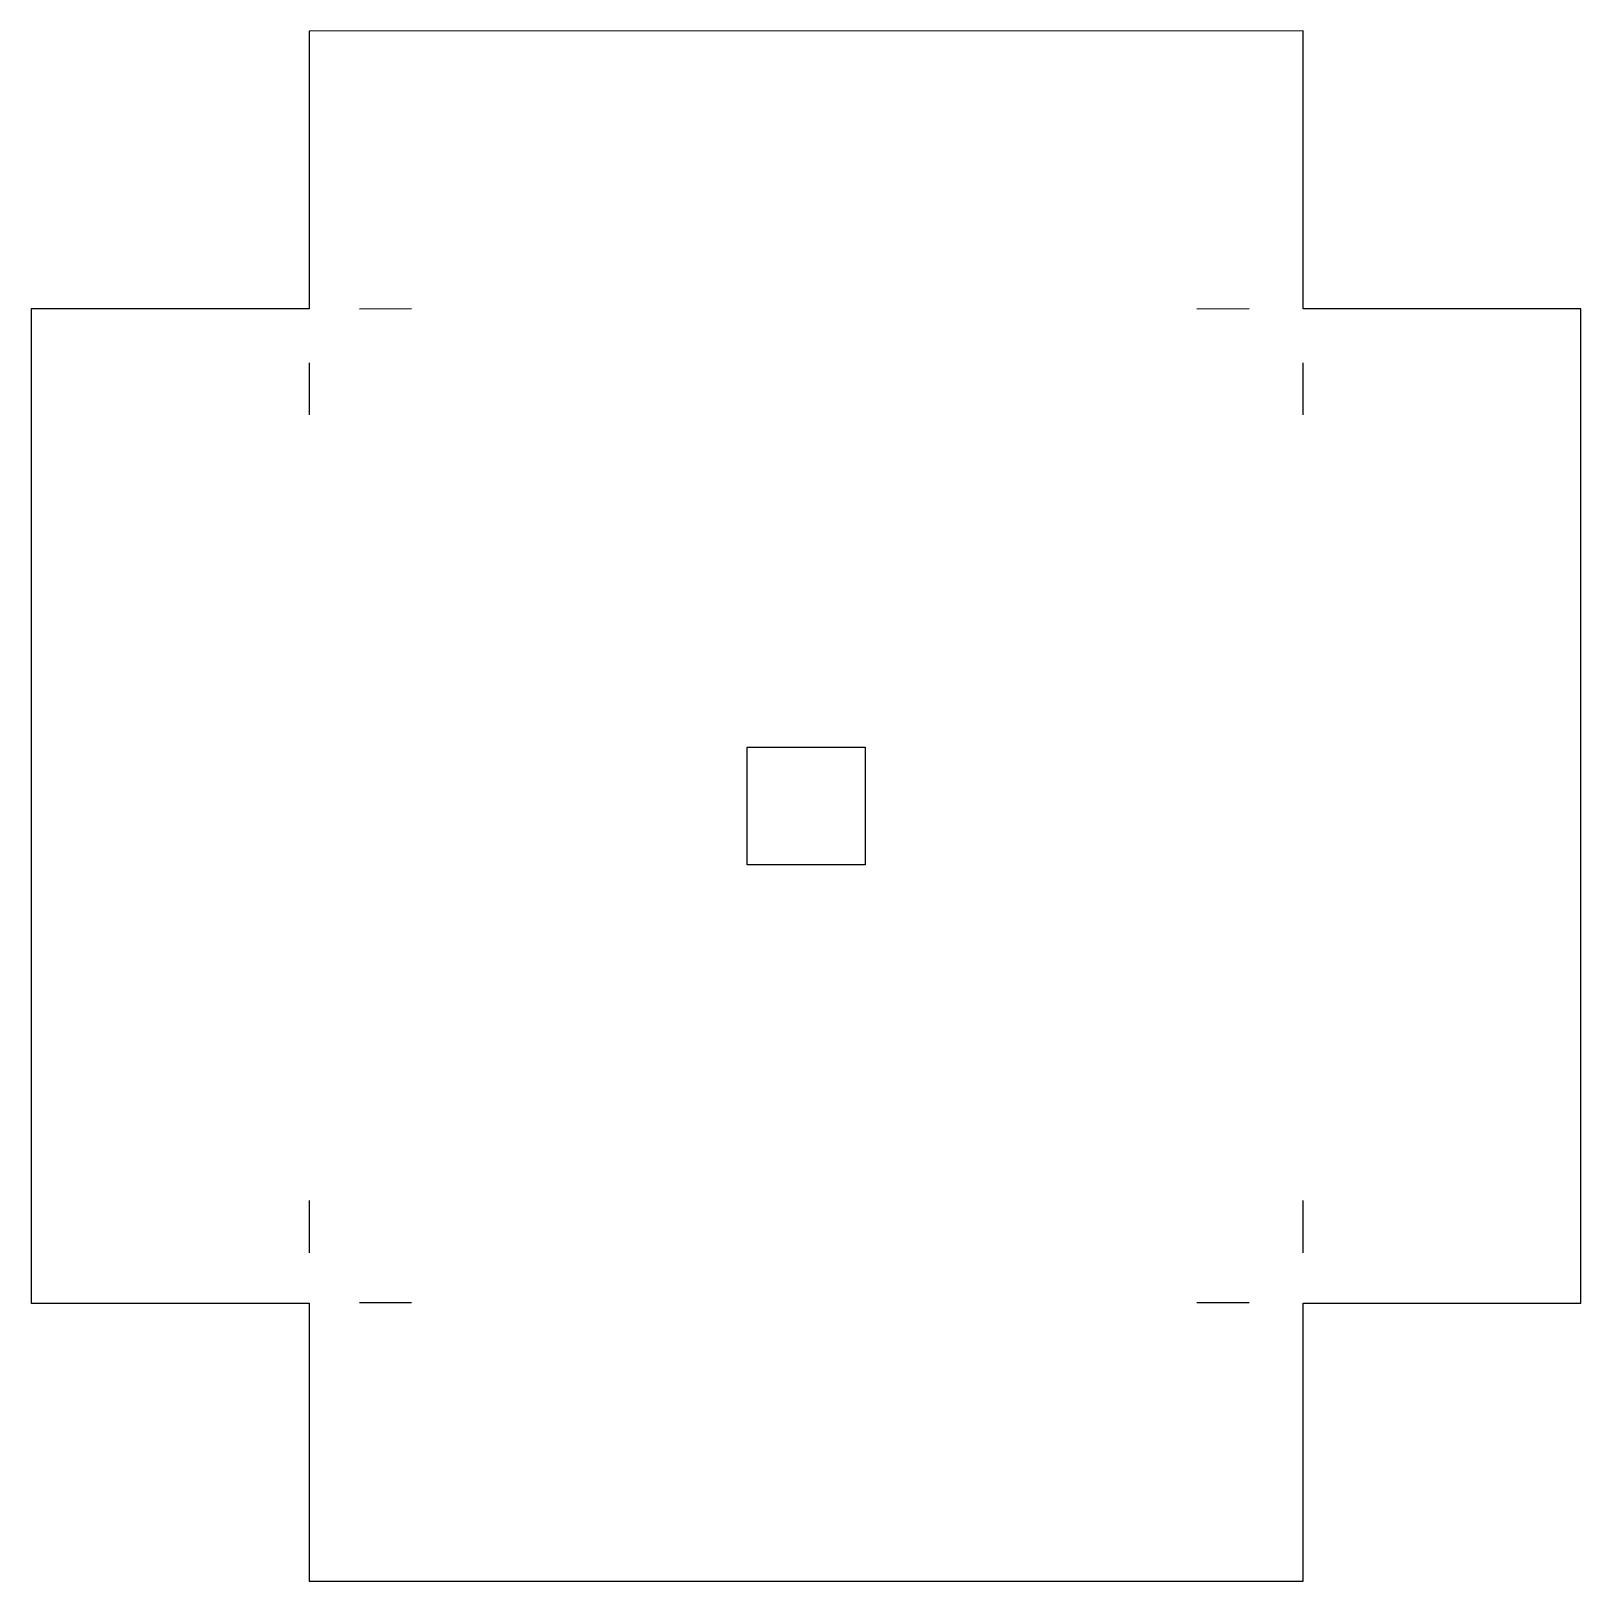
# Model space of a CAD drawing. Extents: x 0 to 87, y 0 to 87.
import ezdxf

# ---------------------------------------------------------------- set-up
doc = ezdxf.new("R2010")
doc.units = 0
doc.layers.add('Layer_1', color=7, linetype='CONTINUOUS')

msp = doc.modelspace()

# ---------------------------------------------------------------- linework, layer by layer
at = {"layer": 'Layer_1', "color": 7}
for p, q in [((71.394131, 86.995), (15.607002, 86.994997)), ((71.394131, 71.404536), (71.394131, 86.995)), ((15.607002, 86.994997), (15.607002, 71.404542)), ((15.607002, 71.404542), (0, 71.404542)), ((0, 71.404542), (0, 15.601077)), ((21.35796, 71.396272), (18.432992, 71.390159)), ((68.363826, 71.396272), (65.438847, 71.390159)), ((86.99498, 71.404539), (71.394131, 71.404536)), ((86.99498, 15.601074), (86.99498, 71.404539)), ((15.615116, 68.373353), (15.621353, 65.447499)), ((71.385946, 68.37335), (71.379738, 65.447502)), ((40.19073, 40.197251), (40.190759, 46.808364)), ((40.190759, 46.808364), (46.810394, 46.808347)), ((46.810394, 46.808347), (46.810422, 40.197248)), ((46.810422, 40.197248), (40.19073, 40.197251)), ((15.615116, 21.353733), (15.621353, 18.427885)), ((71.385946, 21.353731), (71.379738, 18.42789)), ((0, 15.601077), (15.607002, 15.601079)), ((15.607002, 15.601079), (15.607002, 0.000001)), ((21.35796, 15.609346), (18.432992, 15.61547)), ((68.363826, 15.609346), (65.438847, 15.61547)), ((71.394131, 0.000001), (71.394131, 15.601074)), ((71.394131, 15.601074), (86.99498, 15.601074)), ((15.607002, 0.000001), (71.394131, 0.000001))]:
    msp.add_line(p, q, dxfattribs=at)

doc.saveas('drawing.dxf')
